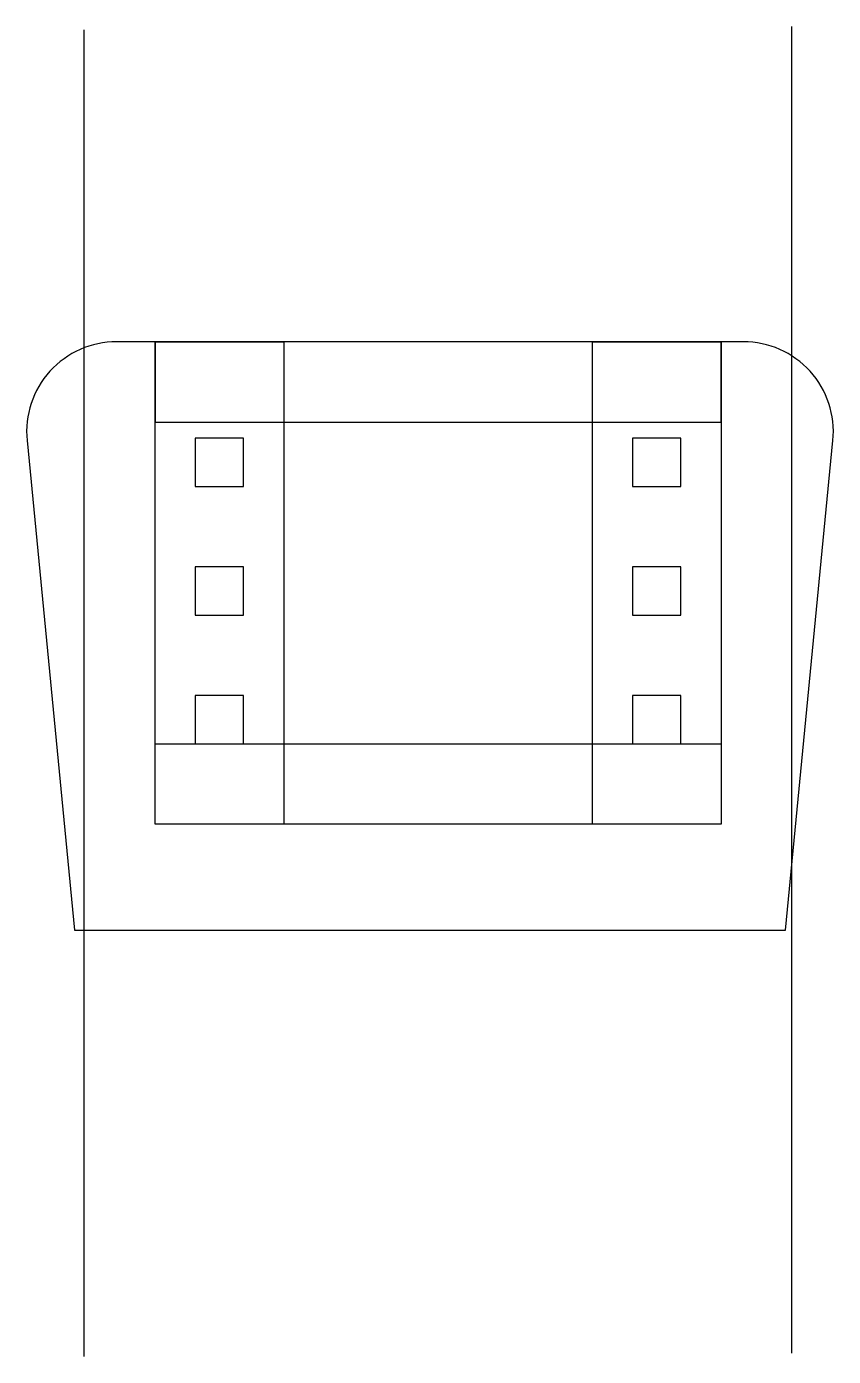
# Model space of a CAD drawing. Header units: millimetres. Extents: x -18 to 233, y -313 to 101.
import ezdxf

# ---------------------------------------------------------------- set-up
doc = ezdxf.new("R2010")
doc.units = ezdxf.units.MM
doc.layers.get('0').update_dxf_attribs({"linetype": 'CONTINUOUS'})

msp = doc.modelspace()

# ---------------------------------------------------------------- linework, layer by layer
for p, q in [((0, -312.52), (0, 100)), ((220, -311.54), (220, 100.98))]:
    msp.add_line(p, q)
msp.add_lwpolyline([(-3.01, -180), (218.01, -180), (232.82, -27.71, 0.442894), (204.95, 3), (10.05, 3, 0.442894), (-17.82, -27.71)], format="xyb", close=True)
for points in [[(22, 3), (62, 3), (62, -147), (22, -147)], [(158, -147), (158, 3), (198, 3), (22, 3), (22, -22), (198, -22), (198, 3), (198, -147)], [(34.5, -42), (49.5, -42), (49.5, -27), (34.5, -27)], [(170.5, -27), (170.5, -42), (185.5, -42), (185.5, -27)], [(34.5, -82), (49.5, -82), (49.5, -67), (34.5, -67)], [(170.5, -67), (170.5, -82), (185.5, -82), (185.5, -67)], [(34.5, -122), (49.5, -122), (49.5, -107), (34.5, -107)], [(170.5, -107), (170.5, -122), (185.5, -122), (185.5, -107)], [(198, -147), (22, -147), (22, -122), (198, -122)]]:
    msp.add_lwpolyline(points, close=True)

doc.saveas('drawing.dxf')
